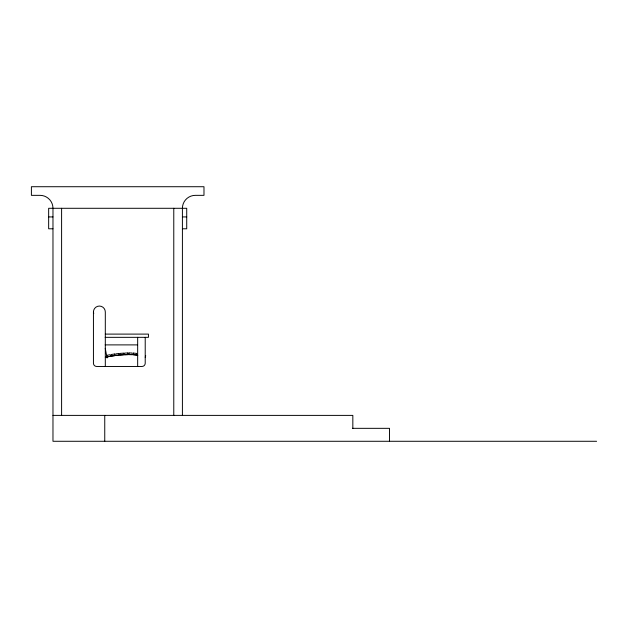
<?xml version="1.0" encoding="UTF-8"?>
<svg xmlns="http://www.w3.org/2000/svg" width="628" height="628" viewBox="0 0 628 628"><rect width="100%" height="100%" fill="white"/><g stroke="black" fill="none" stroke-linecap="round" stroke-linejoin="round"><path stroke-width="0.94" d="M145.225 357.261L145.72 355.723M107.341 356.861L105.308 357.293A115.466 115.466 0 0 1 107.341 356.861L110.528 356.272L110.23 354.687L107.05 355.275L107.341 356.861A115.262 115.262 0 0 1 130.114 354.6A43.63 43.63 0 0 1 137.783 355.275M48.654 216.927L52.972 216.927M182.41 216.927L186.72 216.927M52.972 228.788L48.654 228.788L48.654 208.292L186.72 208.292L186.72 228.788L182.41 228.788M105.308 334.104L148.451 334.104L148.451 337.338L105.159 337.338M105.159 344.89L137.399 344.89M52.972 415.391L352.834 415.391L352.834 428.335M352.387 428.335L389.501 428.335L389.501 441.28M596.6 441.28L52.972 441.28L52.972 208.292A12.945 12.945 0 0 0 40.027 195.347L31.4 195.347L31.4 186.72L203.982 186.72L203.982 195.347L195.347 195.347A12.945 12.945 0 0 0 182.41 208.292L182.41 415.391M105.245 348.328L107.066 357.96M105.308 366.462L105.308 311.99A5.935 5.935 0 0 0 99.373 306.056A5.935 5.935 0 0 0 93.439 311.99L93.737 313.576M173.775 208.292L173.775 415.391M145.217 337.338L145.217 363.227A3.234 3.234 0 0 1 141.975 366.462L96.673 366.462A3.234 3.234 0 0 1 93.439 363.227L93.439 311.99M137.665 337.338L137.665 366.462M104.75 415.391L104.75 441.28M61.599 208.292L61.599 415.391M110.073 356.351A115.466 115.466 0 0 1 111.439 356.115M128.96 352.96L128.936 354.577L132.17 354.624L132.194 353.007L128.96 352.96M133.474 353.085L133.301 354.694L136.519 355.032L136.692 353.431L133.474 353.085M114.539 354.019L111.337 354.49L111.572 356.092L114.767 355.621L114.539 354.019M118.951 353.517L115.733 353.862L115.905 355.464L119.124 355.126L118.951 353.517M123.355 353.156L120.129 353.399L120.246 355.008L123.473 354.773L123.355 353.156M127.759 352.991L124.525 353.109L124.587 354.726L127.822 354.608L127.759 352.991"/></g></svg>
